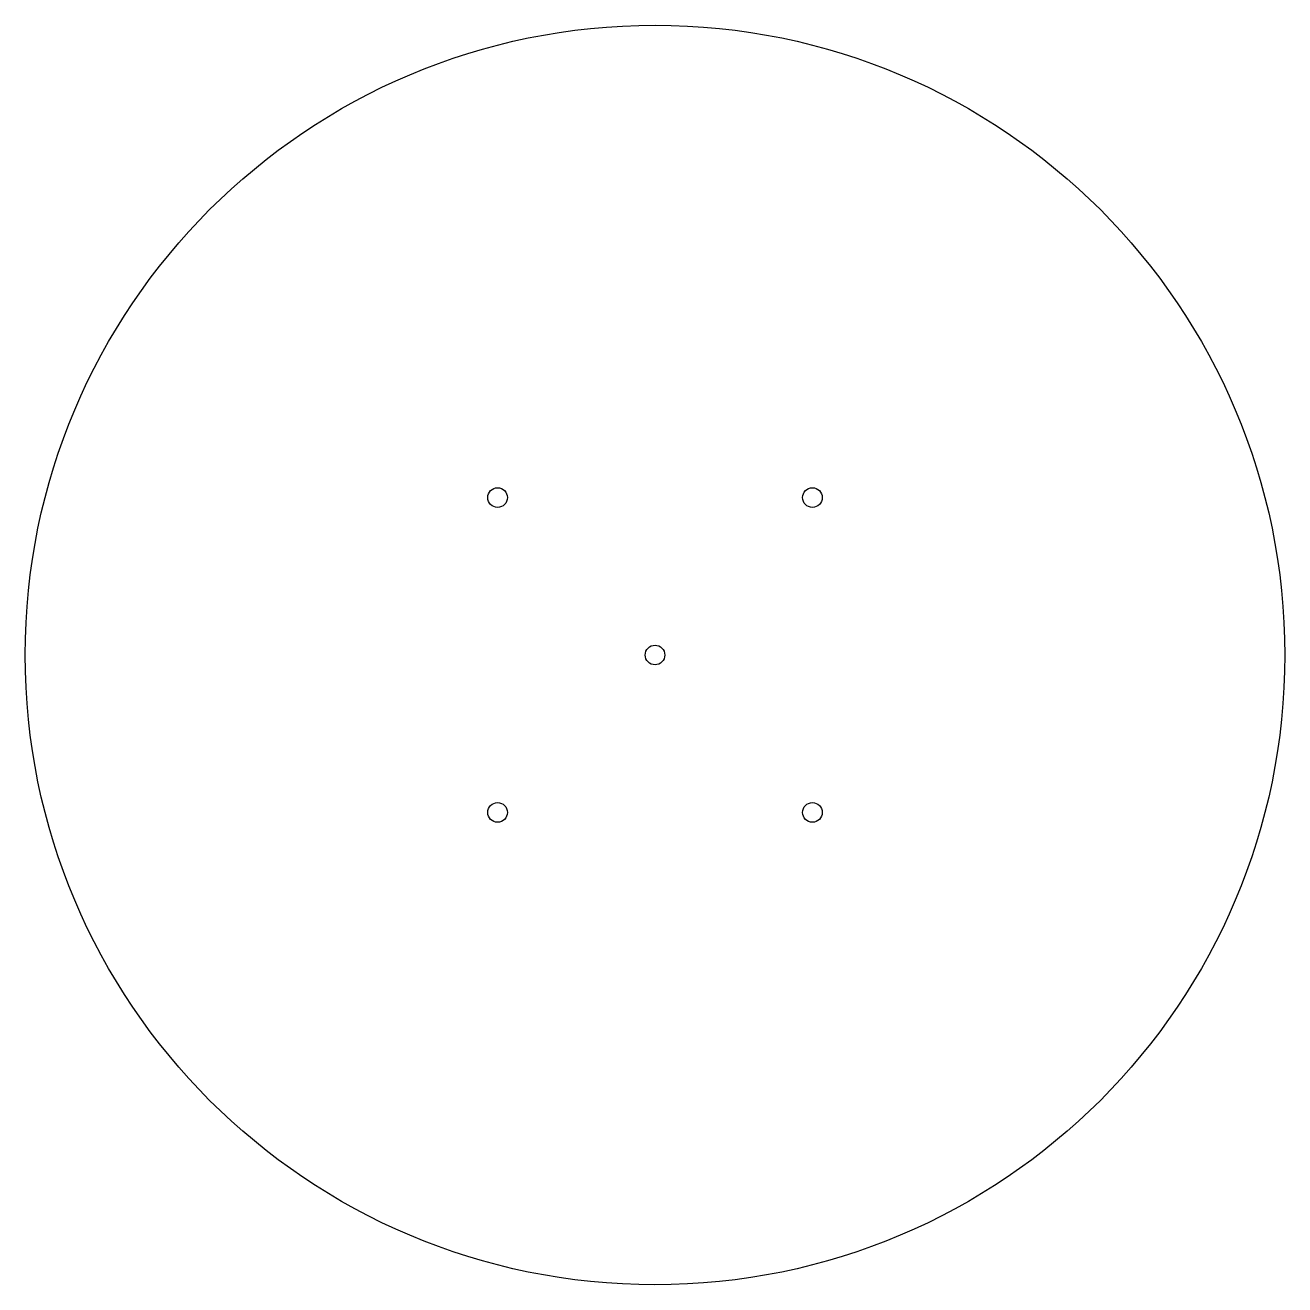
# Model space of a CAD drawing. Extents: x -5 to 5, y -5 to 5.
import ezdxf

# ---------------------------------------------------------------- set-up
doc = ezdxf.new("R2010")
doc.units = 0
doc.layers.get('0').update_dxf_attribs({"linetype": 'CONTINUOUS'})

msp = doc.modelspace()

# ---------------------------------------------------------------- linework, layer by layer
at = {"color": 7, "linetype": 'CONTINUOUS'}
for centre, radius in [((0, 0), 5), ((-1.25, 1.25), 0.0781), ((1.25, 1.25), 0.0781), ((0, 0), 0.0781), ((-1.25, -1.25), 0.0781), ((1.25, -1.25), 0.0781)]:
    msp.add_circle(centre, radius, dxfattribs=at)

doc.saveas('drawing.dxf')
